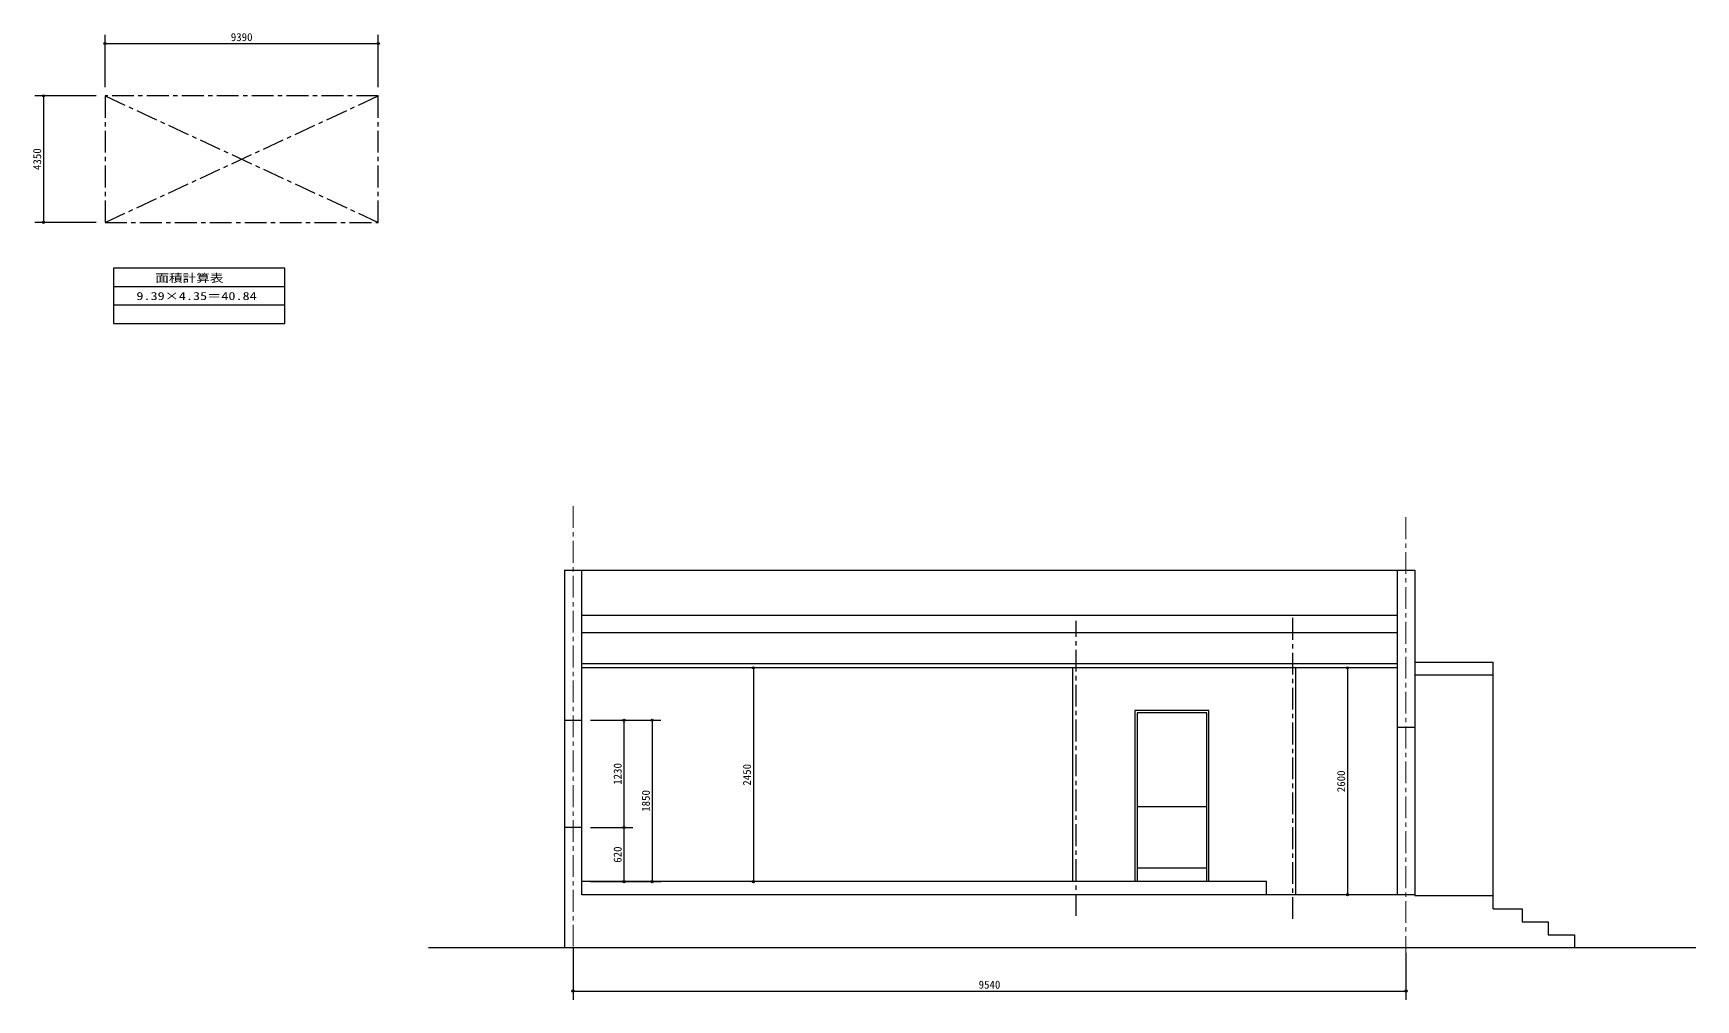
# Model space of a CAD drawing. Units: millimetres at full size, sheet at 1:50. Extents: x -51076 to 31144, y -12177 to 13541.
# Drawn here: x 12101 to 31144, y -6043 to 5035 of the extents above; entities that cross this region are included whole.
import ezdxf
from ezdxf.enums import TextEntityAlignment as Align

# ---------------------------------------------------------------- set-up
doc = ezdxf.new("R2010")
doc.units = ezdxf.units.MM
doc.header["$LTSCALE"] = 50
doc.header["$PDMODE"] = 32
doc.header["$PDSIZE"] = 25
doc.linetypes.add('CHAIN1', pattern=[8, 5, -1, 1, -1])
doc.layers.add('0-0_0', color=7, linetype='Continuous')
doc.layers.add('0-2_2', color=134, linetype='Continuous')
doc.layers.add('0-8_8', color=6, linetype='CHAIN1', lineweight=9)
doc.styles.add('ＭＳ ゴシック', font='')
doc.styles.get('ＭＳ ゴシック').set_extended_font_data('MS Gothic')

msp = doc.modelspace()

# ---------------------------------------------------------------- linework, layer by layer
at = {"layer": '0-0_0'}
for p, q in [((13019.74, 2131.56), (14984.75, 2131.56)), ((14984.75, 1919.06), (13019.74, 1919.06)), ((18184.47, -1119.14), (18184.47, -5449.14)), ((18184.47, -1119.14), (18384.47, -1119.14)), ((18384.47, -4839.14), (18384.47, -1119.14)), ((18384.47, -1119.14), (27724.47, -1119.14)), ((27724.47, -1119.14), (27724.47, -4839.14)), ((27724.47, -1119.14), (27924.47, -1119.14)), ((27724.47, -1119.14), (27924.47, -1119.14)), ((27924.47, -1119.14), (27924.47, -4849.14)), ((27724.47, -1639.14), (18384.47, -1639.14)), ((27724.47, -1839.14), (18384.47, -1839.14)), ((27724.47, -2191.14), (18384.47, -2191.14)), ((27724.47, -2239.14), (18384.47, -2239.14)), ((20349.29, -2239.14), (20349.29, -4689.14)), ((24010.47, -4689.14), (24010.47, -2239.14)), ((26559.47, -2239.14), (26559.47, -4839.14)), ((27155.12, -2239.14), (27155.12, -4839.14)), ((27924.47, -2174.14), (28824.47, -2174.14)), ((28824.47, -4849.14), (28824.47, -2174.14)), ((28824.47, -2324.14), (27924.47, -2324.14)), ((18184.47, -2839.14), (18384.47, -2839.14)), ((18484.47, -2839.14), (18967.8, -2839.14)), ((18484.47, -2839.14), (19291.04, -2839.14)), ((18867.8, -2839.14), (18867.8, -4069.14)), ((19191.04, -2839.14), (19191.04, -4689.14)), ((25566.94, -2728.61), (24720.35, -2728.61)), ((24720.35, -2728.61), (24720.35, -4689.14)), ((25541.94, -2753.61), (24745.35, -2753.61)), ((24745.35, -2753.61), (24745.35, -4689.14)), ((25541.94, -4689.14), (25541.94, -2753.61)), ((25566.94, -4689.14), (25566.94, -2728.61)), ((27924.47, -2924.14), (27724.47, -2924.14)), ((24745.35, -3828.68), (25541.94, -3828.68)), ((18384.47, -4069.14), (18184.47, -4069.14)), ((18484.47, -4069.14), (18967.8, -4069.14)), ((18484.47, -4069.14), (18967.8, -4069.14)), ((18867.8, -4069.14), (18867.8, -4689.14)), ((25541.94, -4534.75), (24745.35, -4534.75)), ((18484.47, -4689.14), (18967.8, -4689.14)), ((18484.47, -4689.14), (19291.04, -4689.14)), ((27924.47, -4839.14), (18384.47, -4839.14)), ((27924.47, -4849.14), (28824.47, -4849.14)), ((28824.47, -4999.14), (28824.47, -4849.14)), ((28824.47, -4999.14), (29154.47, -4999.14)), ((29454.47, -5149.14), (29454.47, -5299.14)), ((29454.47, -5299.14), (29754.47, -5299.14)), ((29754.47, -5299.14), (29754.47, -5449.14)), ((31143.65, -5449.14), (16630.23, -5449.14)), ((18284.47, -5441.73), (18284.47, -6043.01)), ((27824.47, -5506.73), (27824.47, -6043.01)), ((18284.47, -5943.01), (27824.47, -5943.01))]:
    msp.add_line(p, q, dxfattribs=at)
at = {"layer": '0-0_0', "linetype": 'CHAIN1'}
for p, q in [((24045.47, -5081.97), (24045.47, -1701.06)), ((26524.47, -1665.98), (26524.47, -5113.86))]:
    msp.add_line(p, q, dxfattribs=at)
at = {"layer": '0-0_0'}
msp.add_lwpolyline([(13019.74, 1706.57), (14984.75, 1706.57), (14984.75, 2344.05), (13019.74, 2344.05)], close=True, dxfattribs=at)
for points in [[(26226.45, -4839.14), (26226.45, -4689.14), (18384.47, -4689.14)], [(29154.47, -4999.14), (29154.47, -5149.14), (29454.47, -5149.14)]]:
    msp.add_lwpolyline(points, dxfattribs=at)
for p in [(20349.29, -2239.14), (27155.12, -2239.14), (18867.8, -2839.14), (19191.04, -2839.14), (18867.8, -4069.14), (18867.8, -4689.14), (19191.04, -4689.14), (20349.29, -4689.14), (27155.12, -4839.14), (18284.47, -5943.01), (27824.47, -5943.01)]:
    msp.add_point(p, dxfattribs=at)
at = {"layer": '0-2_2'}
for p, q in [((12923.84, 4417.15), (12923.84, 5016.97)), ((16053.84, 4417.15), (16053.84, 5016.97)), ((12923.84, 4916.97), (16053.84, 4916.97)), ((12823.84, 4317.15), (12119.37, 4317.15)), ((12219.37, 4317.15), (12219.37, 2867.15)), ((12823.84, 2867.15), (12119.37, 2867.15))]:
    msp.add_line(p, q, dxfattribs=at)
at = {"layer": '0-2_2', "linetype": 'CHAIN1'}
for p, q in [((12923.84, 2867.15), (16053.84, 4317.15)), ((12923.84, 4317.15), (16053.84, 2867.15))]:
    msp.add_line(p, q, dxfattribs=at)
msp.add_lwpolyline([(12923.84, 4317.15), (12923.84, 2867.15), (16053.84, 2867.15), (16053.84, 4317.15)], close=True, dxfattribs=at)
at = {"layer": '0-2_2'}
for p in [(12923.84, 4916.97), (16053.84, 4916.97), (12219.37, 4317.15), (12219.37, 2867.15)]:
    msp.add_point(p, dxfattribs=at)
at = {"layer": '0-8_8'}
for p, q in [((18284.47, -384.14), (18284.47, -5504.83)), ((27824.47, -512.15), (27824.47, -5504.83))]:
    msp.add_line(p, q, dxfattribs=at)

# ---------------------------------------------------------------- texts
at = {"layer": '0-0_0', "style": 'ＭＳ ゴシック'}
for s, width, p in [('面積計算表', 1.25, (13499.14, 2154.52)), ('9.39×4.35＝40.84', 1.3, (13282.72, 1949.6))]:
    msp.add_text(s, height=91.64, dxfattribs=dict(at, width=width)).set_placement(p, align=Align.BOTTOM_LEFT)
for s, p in [('1230', (18867.8, -3579.14)), ('2450', (20349.29, -3589.14)), ('2600', (27155.12, -3664.14)), ('1850', (19191.04, -3889.14)), ('620', (18867.8, -4472.89))]:
    msp.add_text(s, height=91.64, rotation=90, dxfattribs=at).set_placement(p, align=Align.BOTTOM_LEFT)
msp.add_text('9540', height=91.64, dxfattribs=at).set_placement((22929.47, -5943.01), align=Align.BOTTOM_LEFT)
at = {"layer": '0-2_2', "style": 'ＭＳ ゴシック'}
msp.add_text('9390', height=91.64, dxfattribs=at).set_placement((14363.84, 4916.97), align=Align.BOTTOM_LEFT)
msp.add_text('4350', height=91.64, rotation=90, dxfattribs=at).set_placement((12219.37, 3467.15), align=Align.BOTTOM_LEFT)

doc.saveas('drawing.dxf')
